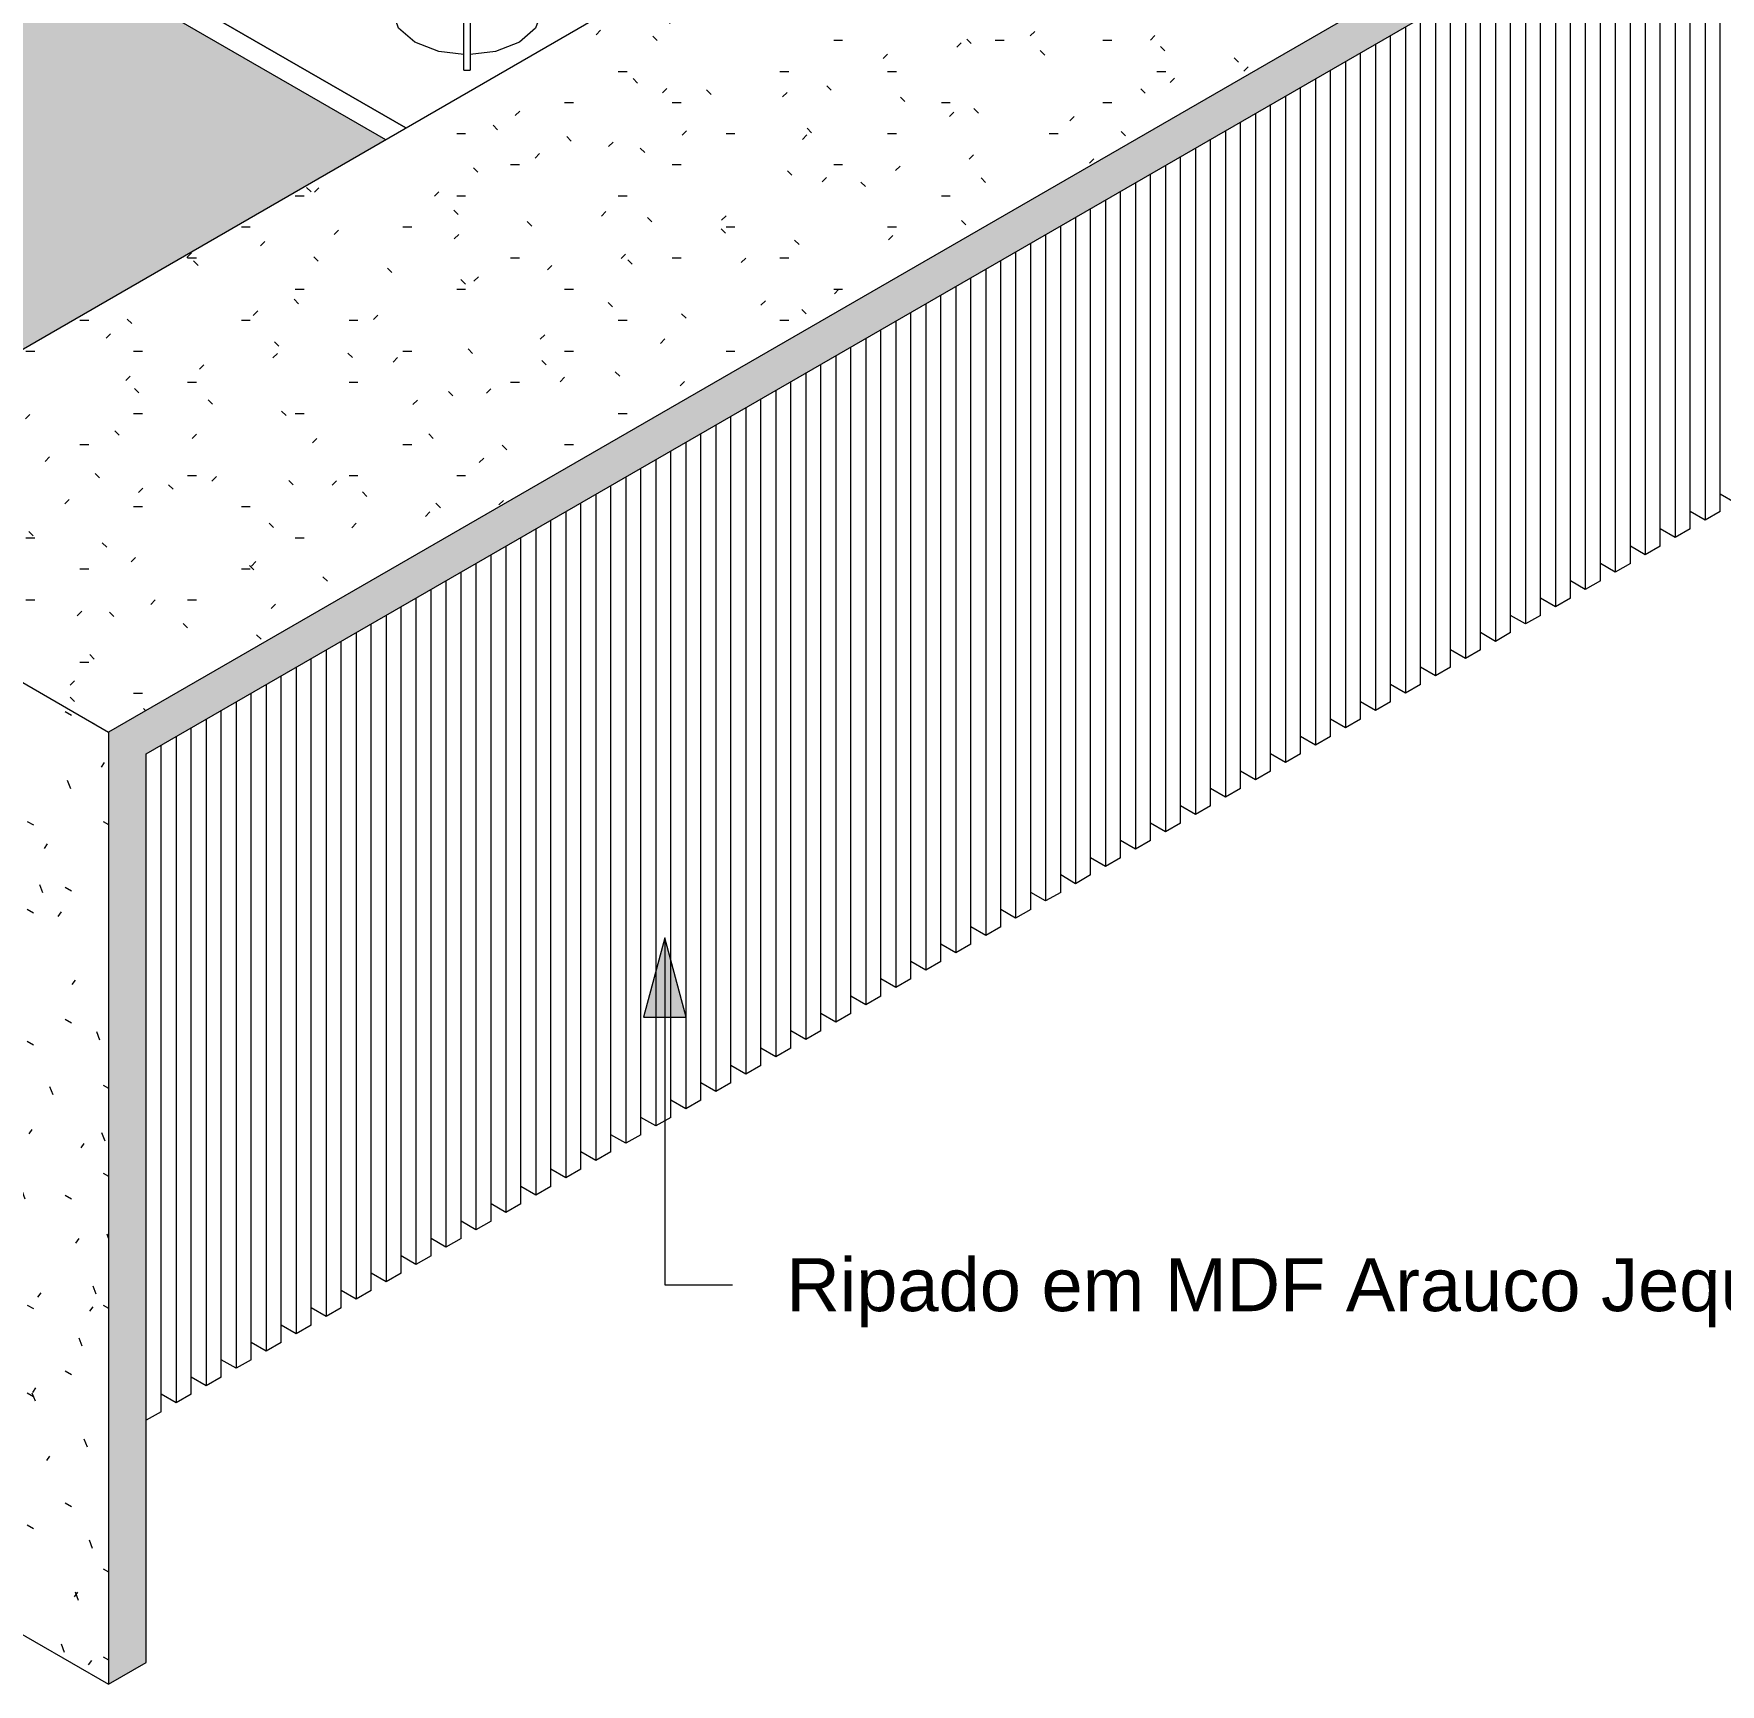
# Model space of a CAD drawing. Header units: millimetres. Extents: x -8593 to 4290, y -4897 to 11072.
# Drawn here: x -6940 to -5349, y 7040 to 8597 of the extents above; entities that cross this region are included whole.
import ezdxf

# ---------------------------------------------------------------- set-up
doc = ezdxf.new("R2010")
doc.units = ezdxf.units.MM
for name, color, linetype, lineweight in [('E-ELEC-EQPM', 71, 'Continuous', 9), ('G-ANNO-TEXT', 231, 'Continuous', 9), ('I-FURN', 30, 'Continuous', 9)]:
    doc.layers.add(name, color=color, linetype=linetype, lineweight=lineweight)
doc.styles.add('Arial', font='arial.ttf', dxfattribs={"height": 50})

# ---------------------------------------------------------------- blocks, each defined once
blk = doc.blocks.new('Cooktop a Gás 5 Bocas 1 - Único-4668279-VISTA 3D BANCADA COZINHA')
at = {"layer": 'E-ELEC-EQPM'}
for p, q in [((-6589.3, 8508.2), (-6912.4, 8694.7)), ((-6912.4, 8694.7), (-6589.3, 8508.2)), ((-6933.6, 8684.9), (-6608.4, 8497.1)), ((-6534.6, 8563.7), (-6534.6, 8593.6)), ((-6528.6, 8593.6), (-6528.6, 8563.7)), ((-6534.6, 8562.6), (-6528.6, 8562.6))]:
    blk.add_line(p, q, dxfattribs=at)
for points in [[(-6580.9, 8589.1, 0), (-6596.1, 8602.2, 0), (-6601.4, 8617.6, 0)], [(-6534.6, 8593.6, 0), (-6534.6, 8598.3, 0), (-6534.6, 8603, 0), (-6534.6, 8607.4, 0), (-6534.6, 8611.3, 0), (-6534.6, 8614.4, 0)], [(-6461.4, 8617.6, 0), (-6466.8, 8602.2, 0), (-6481.9, 8589.1, 0), (-6504.6, 8580.3, 0), (-6528.6, 8577.3, 0)], [(-6528.6, 8614.4, 0), (-6528.6, 8611.3, 0), (-6528.6, 8607.4, 0), (-6528.6, 8603, 0), (-6528.6, 8598.3, 0), (-6528.6, 8593.6, 0)], [(-6534.6, 8577.3, 0), (-6558.2, 8580.3, 0), (-6580.9, 8589.1, 0)], [(-6534.6, 8562.6, 0), (-6534.6, 8562.7, 0), (-6534.6, 8562.8, 0), (-6534.6, 8563.1, 0), (-6534.6, 8563.4, 0), (-6534.6, 8563.7, 0)], [(-6528.6, 8563.7, 0), (-6528.6, 8563.4, 0), (-6528.6, 8563.1, 0), (-6528.6, 8562.8, 0), (-6528.6, 8562.7, 0), (-6528.6, 8562.6, 0)]]:
    blk.add_polyline3d(points, dxfattribs=at)

msp = doc.modelspace()

# ---------------------------------------------------------------- hatches: boundary and pattern name
at = {"layer": 'G-ANNO-TEXT'}
msp.add_hatch(color=7, dxfattribs=at).paths.add_polyline_path([(-6344.8, 7744.2), (-6364.9, 7669.2), (-6324.7, 7669.2)])
at = {"layer": 'I-FURN'}
h = msp.add_hatch(dxfattribs=at)
h.set_pattern_fill('FP_1', color=256, style=0, pattern_type=2)
h.set_pattern_definition([(0, (-6795.318, 7822.987), (203.2, 29.329), [8.382, -144.018, 8.382, -144.018, -812.8]), (0, (-6795.318, 7822.987), (203.2, 29.329), [-304.8, 8.382, -296.418, 8.382, -144.018, -355.6]), (0, (-6795.318, 7822.987), (203.2, 29.329), [-762, 8.382, -93.218, 8.382, -245.618]), (135, (-6719.12, 7837.65), (-145.594, 86.93524), [5.927, -101.836, 5.927, -676.572]), (135, (-6719.12, 7837.65), (-145.594, 86.93524), [-113.69, -101.836, 5.927, -209.599, -359.21]), (135, (-6719.12, 7837.65), (-145.594, 86.93524), [-431.052, 5.927, -101.836, 5.927, -245.52]), (135, (-6719.12, 7837.65), (-145.594, 86.93524), [-544.742, -65.915, 5.927, -173.678]), (225, (-6693.72, 7896.31), (-57.60587, -116.2646), [5.927, -101.836, 5.927, -676.572]), (225, (-6693.72, 7896.31), (-57.60587, -116.2646), [-113.69, -101.836, 5.927, -209.599, -359.21]), (225, (-6693.72, 7896.31), (-57.60587, -116.2646), [-431.052, 5.927, -101.836, 5.927, -245.52]), (225, (-6693.72, 7896.31), (-57.60587, -116.2646), [-544.742, -65.915, 5.927, -173.678])])
h.paths.add_polyline_path([(-7223.1, 8019.7), (-7223.1, 8142.2), (-6608.4, 8497.1), (-6933.6, 8684.9), (-6324.7, 9036.5), (-5999.4, 8848.7), (-4861.4, 9505.8), (-5793.8, 10044.1), (-5793.8, 10035.1), (-5779.2, 10026.6), (-5776.9, 10022.8), (-5776.2, 10017.6), (-5776.9, 10011.5), (-5779.2, 10005), (-5783.7, 9997.8), (-5787.2, 9993.8), (-5792.1, 9990), (-5797.4, 9988.1), (-5801.4, 9988.1), (-5818.6, 9998.2), (-5821.3, 9999.6), (-5825.5, 10002), (-5825.7, 9991.3), (-5827.7, 9987.7), (-5831.9, 9984.4), (-5838.4, 9981.9), (-5845, 9980.8), (-5851.3, 9980.8), (-5858.2, 9982.1), (-5864.5, 9985), (-5868.1, 9988.1), (-5870, 9991.6), (-5870, 10088.1), (-5959, 10139.4), (-5991.6, 10120.3), (-5992.3, 10114), (-5998.6, 10110.3), (-6007.8, 10110.5), (-6008.8, 10111), (-6011.7, 10111), (-6013.3, 10111.5), (-6016.6, 10113.5), (-6019, 10115.7), (-6021.6, 10119.2), (-6022.9, 10121.9), (-6023.9, 10124.6), (-6024.5, 10128.6), (-6024.4, 10130.4), (-6024, 10131.7), (-6023.8, 10132.7), (-6022.3, 10135), (-6021.3, 10135.5), (-6020.5, 10135.9), (-6020.7, 10136.1), (-5987, 10155.6), (-6728.1, 10583.5), (-8135.3, 9771.1), (-7718.1, 9530.3), (-6728.1, 10101.8), (-5667.5, 9489.4), (-7718.1, 8305.5), (-7287.4, 8056.8)])
h.paths.add_polyline_path([(-5847.8, 9646.3), (-5860.8, 9647.3), (-5872.8, 9650.2), (-5883.2, 9654.8), (-6442, 9977.5), (-6449.7, 9983.3), (-6454.7, 9990.2), (-6456.4, 9997.7), (-6454.7, 10005.2), (-6449.7, 10012.1), (-6441.8, 10018.1), (-6236.7, 10136.5), (-6226.3, 10141.1), (-6214.3, 10144), (-6201.3, 10145), (-6188.4, 10144), (-6176.3, 10141.1), (-6166, 10136.5), (-5607.4, 9814), (-5599.4, 9808), (-5594.4, 9801.1), (-5592.7, 9793.6), (-5594.4, 9786.1), (-5599.4, 9779.1), (-5607.4, 9773.2), (-5812.4, 9654.8), (-5822.8, 9650.2), (-5834.9, 9647.3), (-5839.7, 9646.9)])
h.paths.add_polyline_path([(-5803.8, 10040.8), (-5803.8, 10049.9), (-5825.4, 10062.3), (-5825.6, 10054), (-5826.8, 10053.2), (-5826.7, 10052.6), (-5826.2, 10052.3), (-5824.6, 10052.9), (-5813.7, 10046.6), (-5803.8, 10040.8)])
h.paths.add_polyline_path([(-6015, 10133.8), (-6014.5, 10134.8), (-6014.9, 10134.2)])
h.paths.add_polyline_path([(-6014.3, 10135.1), (-6014.6, 10135.2), (-6014.3, 10135.1)])
h.paths.add_polyline_path([(-6002.8, 10141.7), (-6002.7, 10141.8), (-6002.8, 10141.7)])
h = msp.add_hatch(dxfattribs=at)
h.set_pattern_fill('FP_8', color=256, style=0, pattern_type=2)
h.set_pattern_definition([(0, (-6795.318, 7945.46), (203.2, 29.329), [8.382, -144.018, 8.382, -144.018, -812.8]), (0, (-6795.318, 7945.46), (203.2, 29.329), [-304.8, 8.382, -296.418, 8.382, -144.018, -355.6]), (0, (-6795.318, 7945.46), (203.2, 29.329), [-762, 8.382, -93.218, 8.382, -245.618]), (135, (-6719.12, 7960.126), (-145.594, 86.93524), [5.927, -101.836, 5.927, -676.572]), (135, (-6719.12, 7960.126), (-145.594, 86.93524), [-113.69, -101.836, 5.927, -209.599, -359.21]), (135, (-6719.12, 7960.126), (-145.594, 86.93524), [-431.052, 5.927, -101.836, 5.927, -245.52]), (135, (-6719.12, 7960.126), (-145.594, 86.93524), [-544.742, -65.915, 5.927, -173.678]), (225, (-6693.72, 8018.785), (-57.60587, -116.2646), [5.927, -101.836, 5.927, -676.572]), (225, (-6693.72, 8018.785), (-57.60587, -116.2646), [-113.69, -101.836, 5.927, -209.599, -359.21]), (225, (-6693.72, 8018.785), (-57.60587, -116.2646), [-431.052, 5.927, -101.836, 5.927, -245.52]), (225, (-6693.72, 8018.785), (-57.60587, -116.2646), [-544.742, -65.915, 5.927, -173.678])])
h.paths.add_polyline_path([(-6869.6, 7938.1), (-4394.7, 9367), (-4748.2, 9571.1), (-7223.1, 8142.2), (-6873.8, 7940.5)])
h = msp.add_hatch(dxfattribs=at)
h.set_pattern_fill('FP_13', color=256, style=0, pattern_type=2)
h.set_pattern_definition([(30, (-6826.057, 8954.413), (143.684, 124.434), [6.844, -117.59, 6.844, -781.239]), (30, (-6826.057, 8954.413), (143.684, 124.434), [-131.278, -117.59, 6.844, -242.024, -414.78]), (30, (-6826.057, 8954.413), (143.684, 124.434), [-497.736, 6.844, -117.59, 6.844, -283.502]), (30, (-6826.057, 8954.413), (143.684, 124.434), [-629.014, -76.112, 6.844, -200.546]), (125.104, (-6772.176, 9006.26), (-102.9507, 63.5061), [5.153, -88.544, 5.153, -588.261]), (125.104, (-6772.176, 9006.26), (-102.9507, 63.5061), [-98.85, -88.544, 5.153, -182.241, -312.324]), (125.104, (-6772.176, 9006.26), (-102.9507, 63.5061), [-374.788, 5.153, -88.544, 5.153, -213.473]), (125.104, (-6772.176, 9006.26), (-102.9507, 63.5061), [-473.639, -57.311, 5.153, -151.008]), (248.794, (-6754.215, 9099.586), (-40.73367, -187.94098), [8.193, -140.765, -943.402]), (248.794, (-6754.215, 9099.586), (-40.73367, -187.94098), [-148.958, 8.193, -140.765, -794.444]), (248.794, (-6754.215, 9099.586), (-40.73367, -187.94098), [-297.916, 8.193, -289.724, -496.527]), (248.794, (-6754.215, 9099.586), (-40.73367, -187.94098), [-595.833, 8.193, -140.765, -347.569]), (248.794, (-6754.215, 9099.586), (-40.73367, -187.94098), [-744.791, 8.193, -91.113, -248.264]), (248.794, (-6754.215, 9099.586), (-40.73367, -187.94098), [-844.096, 8.193, -240.071])])
h.paths.add_polyline_path([(-6869.6, 7039.9), (-6834.2, 7060.4), (-6834.2, 7917.7), (-4430, 9305.7), (-4430, 8448.4), (-4394.7, 8468.8), (-4394.7, 9367), (-6869.6, 7938.1), (-6869.6, 7229.2)])
h = msp.add_hatch(dxfattribs=at)
h.set_pattern_fill('FP_4', color=256, style=0, pattern_type=2)
h.set_pattern_definition([(330, (-6838.825, 8911.547), (143.684, -41.478), [6.844, -117.59, 6.844, -781.239]), (330, (-6838.825, 8911.547), (143.684, -41.478), [-131.278, -117.59, 6.844, -242.024, -414.78]), (330, (-6838.825, 8911.547), (143.684, -41.478), [-497.736, 6.844, -117.59, 6.844, -283.502]), (330, (-6838.825, 8911.547), (143.684, -41.478), [-629.014, -76.112, 6.844, -200.546]), (111.206, (-6784.943, 8901.178), (-102.95035, 182.3835), [8.193, -140.765, -943.402]), (111.206, (-6784.943, 8901.178), (-102.95035, 182.3835), [-148.958, 8.193, -140.765, -794.444]), (111.206, (-6784.943, 8901.178), (-102.95035, 182.3835), [-297.916, 8.193, -289.724, -496.527]), (111.206, (-6784.943, 8901.178), (-102.95035, 182.3835), [-595.833, 8.193, -140.765, -347.569]), (111.206, (-6784.943, 8901.178), (-102.95035, 182.3835), [-744.791, 8.193, -91.113, -248.264]), (111.206, (-6784.943, 8901.178), (-102.95035, 182.3835), [-844.096, 8.193, -240.071]), (234.896, (-6766.983, 8973.764), (-40.7338, -140.906), [5.153, -88.544, -593.415]), (234.896, (-6766.983, 8973.764), (-40.7338, -140.906), [-93.697, 5.153, -88.544, -499.718]), (234.896, (-6766.983, 8973.764), (-40.7338, -140.906), [-187.394, 5.153, -182.241, -312.324]), (234.896, (-6766.983, 8973.764), (-40.7338, -140.906), [-374.788, 5.153, -88.544, -218.626]), (234.896, (-6766.983, 8973.764), (-40.7338, -140.906), [-468.485, 5.153, -57.311, -156.162]), (234.896, (-6766.983, 8973.764), (-40.7338, -140.906), [-530.95, 5.153, -151.008])])
h.paths.add_polyline_path([(-6869.6, 7039.9), (-6869.6, 7938.1), (-7223.1, 8142.2), (-7223.1, 7244.1), (-7197.3, 7229.2)])

# ---------------------------------------------------------------- linework, layer by layer
at = {"layer": 'G-ANNO-TEXT', "color": 7}
for p, q in [((-6344.8, 7744.2), (-6364.9, 7669.2)), ((-6324.7, 7669.2), (-6344.8, 7744.2)), ((-6344.8, 7744.2), (-6344.8, 7416.9)), ((-6364.9, 7669.2), (-6324.7, 7669.2)), ((-6344.8, 7416.9), (-6281.1, 7416.9))]:
    msp.add_line(p, q, dxfattribs=at)
at = {"layer": 'I-FURN'}
for p, q in [((-7223.1, 8142.2), (-4748.2, 9571.1)), ((-4394.7, 9367), (-6869.6, 7938.1)), ((-6834.2, 7917.7), (-4430, 9305.7)), ((-5363.4, 8766.8), (-5363.4, 8138.1)), ((-5349.3, 8146.3), (-5349.3, 8775)), ((-5391.7, 8750.5), (-5391.7, 8121.8)), ((-5377.6, 8130), (-5377.6, 8758.7)), ((-5405.9, 8113.6), (-5405.9, 8742.3)), ((-5434.1, 8097.3), (-5434.1, 8726)), ((-5420, 8734.2), (-5420, 8105.5)), ((-5462.4, 8081), (-5462.4, 8709.7)), ((-5448.3, 8717.8), (-5448.3, 8089.1)), ((-5490.7, 8064.6), (-5490.7, 8693.3)), ((-5476.6, 8701.5), (-5476.6, 8072.8)), ((-5519, 8048.3), (-5519, 8677)), ((-5504.8, 8685.2), (-5504.8, 8056.5)), ((-5547.3, 8032), (-5547.3, 8660.7)), ((-5533.1, 8668.9), (-5533.1, 8040.2)), ((-5575.6, 8015.7), (-5575.6, 8644.4)), ((-5561.4, 8652.5), (-5561.4, 8023.8)), ((-5603.8, 7999.3), (-5603.8, 8628)), ((-5589.7, 8636.2), (-5589.7, 8007.5)), ((-5632.1, 7983), (-5632.1, 8611.7)), ((-5618, 8619.9), (-5618, 7991.2)), ((-5660.4, 7966.7), (-5660.4, 8595.4)), ((-5646.3, 8603.5), (-5646.3, 7974.8)), ((-5688.7, 7950.3), (-5688.7, 8579)), ((-5674.6, 8587.2), (-5674.6, 7958.5)), ((-5717, 7934), (-5717, 8562.7)), ((-5702.8, 8570.9), (-5702.8, 7942.2)), ((-5745.3, 7917.7), (-5745.3, 8546.4)), ((-5731.1, 8554.5), (-5731.1, 7925.8)), ((-5773.5, 7901.3), (-5773.5, 8530.1)), ((-5759.4, 8538.2), (-5759.4, 7909.5)), ((-5801.8, 7885), (-5801.8, 8513.7)), ((-5787.7, 8521.9), (-5787.7, 7893.2)), ((-5830.1, 7868.7), (-5830.1, 8497.4)), ((-5816, 8505.6), (-5816, 7876.9)), ((-5858.4, 7852.4), (-5858.4, 8481.1)), ((-5844.3, 8489.2), (-5844.3, 7860.5)), ((-5886.7, 7836), (-5886.7, 8464.7)), ((-5872.5, 8472.9), (-5872.5, 7844.2)), ((-5915, 7819.7), (-5915, 8448.4)), ((-5900.8, 8456.6), (-5900.8, 7827.9)), ((-5929.1, 8440.2), (-5929.1, 7811.5)), ((-5957.4, 8423.9), (-5957.4, 7795.2)), ((-5943.3, 7803.4), (-5943.3, 8432.1)), ((-5985.7, 8407.6), (-5985.7, 7778.9)), ((-5971.5, 7787), (-5971.5, 8415.7)), ((-6014, 8391.2), (-6014, 7762.5)), ((-5999.8, 7770.7), (-5999.8, 8399.4)), ((-6042.2, 8374.9), (-6042.2, 7746.2)), ((-6028.1, 7754.4), (-6028.1, 8383.1)), ((-6070.5, 8358.6), (-6070.5, 7729.9)), ((-6056.4, 7738), (-6056.4, 8366.8)), ((-6098.8, 8342.3), (-6098.8, 7713.6)), ((-6084.7, 7721.7), (-6084.7, 8350.4)), ((-6127.1, 8325.9), (-6127.1, 7697.2)), ((-6113, 7705.4), (-6113, 8334.1)), ((-6155.4, 8309.6), (-6155.4, 7680.9)), ((-6141.2, 7689.1), (-6141.2, 8317.8)), ((-6183.7, 8293.3), (-6183.7, 7664.6)), ((-6169.5, 7672.7), (-6169.5, 8301.4)), ((-6212, 8276.9), (-6212, 7648.2)), ((-6197.8, 7656.4), (-6197.8, 8285.1)), ((-6240.2, 8260.6), (-6240.2, 7631.9)), ((-6226.1, 7640.1), (-6226.1, 8268.8)), ((-6268.5, 8244.3), (-6268.5, 7615.6)), ((-6254.4, 7623.7), (-6254.4, 8252.4)), ((-6296.8, 8227.9), (-6296.8, 7599.2)), ((-6282.7, 7607.4), (-6282.7, 8236.1)), ((-6325.1, 8211.6), (-6325.1, 7582.9)), ((-6310.9, 7591.1), (-6310.9, 8219.8)), ((-6353.4, 8195.3), (-6353.4, 7566.6)), ((-6339.2, 7574.7), (-6339.2, 8203.5)), ((-6381.7, 8179), (-6381.7, 7550.3)), ((-6367.5, 7558.4), (-6367.5, 8187.1)), ((-6409.9, 8162.6), (-6409.9, 7533.9)), ((-6395.8, 7542.1), (-6395.8, 8170.8)), ((-5335.1, 8154.5), (-5349.3, 8162.6)), ((-6438.2, 8146.3), (-6438.2, 7517.6)), ((-6424.1, 7525.8), (-6424.1, 8154.5)), ((-5363.4, 8138.1), (-5377.6, 8146.3)), ((-5349.3, 8146.3), (-5363.4, 8138.1)), ((-7223.1, 8142.2), (-6869.6, 7938.1)), ((-6466.5, 8130), (-6466.5, 7501.3)), ((-6452.4, 7509.4), (-6452.4, 8138.1)), ((-5391.7, 8121.8), (-5405.9, 8130)), ((-5377.6, 8130), (-5391.7, 8121.8)), ((-6480.7, 7493.1), (-6480.7, 8121.8)), ((-6508.9, 7476.8), (-6508.9, 8105.5)), ((-6494.8, 8113.6), (-6494.8, 7484.9)), ((-5420, 8105.5), (-5434.1, 8113.6)), ((-5405.9, 8113.6), (-5420, 8105.5)), ((-6537.2, 7460.4), (-6537.2, 8089.1)), ((-6523.1, 8097.3), (-6523.1, 7468.6)), ((-5448.3, 8089.1), (-5462.4, 8097.3)), ((-5434.1, 8097.3), (-5448.3, 8089.1)), ((-6565.5, 7444.1), (-6565.5, 8072.8)), ((-6551.4, 8081), (-6551.4, 7452.3)), ((-5476.6, 8072.8), (-5490.7, 8081)), ((-5462.4, 8081), (-5476.6, 8072.8)), ((-6593.8, 7427.8), (-6593.8, 8056.5)), ((-6579.7, 8064.6), (-6579.7, 7435.9)), ((-5504.8, 8056.5), (-5519, 8064.6)), ((-5490.7, 8064.6), (-5504.8, 8056.5)), ((-6622.1, 7411.5), (-6622.1, 8040.2)), ((-6607.9, 8048.3), (-6607.9, 7419.6)), ((-5533.1, 8040.2), (-5547.3, 8048.3)), ((-5519, 8048.3), (-5533.1, 8040.2)), ((-6650.4, 7395.1), (-6650.4, 8023.8)), ((-6636.2, 8032), (-6636.2, 7403.3)), ((-5561.4, 8023.8), (-5575.6, 8032)), ((-5547.3, 8032), (-5561.4, 8023.8)), ((-6678.6, 7378.8), (-6678.6, 8007.5)), ((-6664.5, 8015.7), (-6664.5, 7387)), ((-5589.7, 8007.5), (-5603.8, 8015.7)), ((-5575.6, 8015.7), (-5589.7, 8007.5)), ((-6706.9, 7362.5), (-6706.9, 7991.2)), ((-6692.8, 7999.3), (-6692.8, 7370.6)), ((-5618, 7991.2), (-5632.1, 7999.3)), ((-5603.8, 7999.3), (-5618, 7991.2)), ((-6735.2, 7346.1), (-6735.2, 7974.8)), ((-6721.1, 7983), (-6721.1, 7354.3)), ((-5646.3, 7974.8), (-5660.4, 7983)), ((-5632.1, 7983), (-5646.3, 7974.8)), ((-6763.5, 7329.8), (-6763.5, 7958.5)), ((-6749.4, 7966.7), (-6749.4, 7338)), ((-5674.6, 7958.5), (-5688.7, 7966.7)), ((-5660.4, 7966.7), (-5674.6, 7958.5)), ((-6791.8, 7313.5), (-6791.8, 7942.2)), ((-6777.6, 7950.3), (-6777.6, 7321.6)), ((-5702.8, 7942.2), (-5717, 7950.3)), ((-5688.7, 7950.3), (-5702.8, 7942.2)), ((-6869.6, 7938.1), (-6869.6, 7039.9)), ((-6820.1, 7297.1), (-6820.1, 7925.8)), ((-6805.9, 7934), (-6805.9, 7305.3)), ((-5731.1, 7925.8), (-5745.3, 7934)), ((-5717, 7934), (-5731.1, 7925.8)), ((-6834.2, 7060.4), (-6834.2, 7917.7)), ((-5759.4, 7909.5), (-5773.5, 7917.7)), ((-5745.3, 7917.7), (-5759.4, 7909.5)), ((-5787.7, 7893.2), (-5801.8, 7901.3)), ((-5773.5, 7901.3), (-5787.7, 7893.2)), ((-5816, 7876.9), (-5830.1, 7885)), ((-5801.8, 7885), (-5816, 7876.9)), ((-5844.3, 7860.5), (-5858.4, 7868.7)), ((-5830.1, 7868.7), (-5844.3, 7860.5)), ((-5872.5, 7844.2), (-5886.7, 7852.4)), ((-5858.4, 7852.4), (-5872.5, 7844.2)), ((-5900.8, 7827.9), (-5915, 7836)), ((-5886.7, 7836), (-5900.8, 7827.9)), ((-5929.1, 7811.5), (-5943.3, 7819.7)), ((-5915, 7819.7), (-5929.1, 7811.5)), ((-5957.4, 7795.2), (-5971.5, 7803.4)), ((-5943.3, 7803.4), (-5957.4, 7795.2)), ((-5985.7, 7778.9), (-5999.8, 7787)), ((-5971.5, 7787), (-5985.7, 7778.9)), ((-6014, 7762.5), (-6028.1, 7770.7)), ((-5999.8, 7770.7), (-6014, 7762.5)), ((-6042.2, 7746.2), (-6056.4, 7754.4)), ((-6028.1, 7754.4), (-6042.2, 7746.2)), ((-6070.5, 7729.9), (-6084.7, 7738)), ((-6056.4, 7738), (-6070.5, 7729.9)), ((-6098.8, 7713.6), (-6113, 7721.7)), ((-6084.7, 7721.7), (-6098.8, 7713.6)), ((-6127.1, 7697.2), (-6141.2, 7705.4)), ((-6113, 7705.4), (-6127.1, 7697.2)), ((-6155.4, 7680.9), (-6169.5, 7689.1)), ((-6141.2, 7689.1), (-6155.4, 7680.9)), ((-6183.7, 7664.6), (-6197.8, 7672.7)), ((-6169.5, 7672.7), (-6183.7, 7664.6)), ((-6212, 7648.2), (-6226.1, 7656.4)), ((-6197.8, 7656.4), (-6212, 7648.2)), ((-6240.2, 7631.9), (-6254.4, 7640.1)), ((-6226.1, 7640.1), (-6240.2, 7631.9)), ((-6268.5, 7615.6), (-6282.7, 7623.7)), ((-6254.4, 7623.7), (-6268.5, 7615.6)), ((-6296.8, 7599.2), (-6310.9, 7607.4)), ((-6282.7, 7607.4), (-6296.8, 7599.2)), ((-6325.1, 7582.9), (-6339.2, 7591.1)), ((-6310.9, 7591.1), (-6325.1, 7582.9)), ((-6353.4, 7566.6), (-6367.5, 7574.7)), ((-6339.2, 7574.7), (-6353.4, 7566.6)), ((-6381.7, 7550.3), (-6395.8, 7558.4)), ((-6367.5, 7558.4), (-6381.7, 7550.3)), ((-6409.9, 7533.9), (-6424.1, 7542.1)), ((-6395.8, 7542.1), (-6409.9, 7533.9)), ((-6438.2, 7517.6), (-6452.4, 7525.8)), ((-6424.1, 7525.8), (-6438.2, 7517.6)), ((-6466.5, 7501.3), (-6480.7, 7509.4)), ((-6452.4, 7509.4), (-6466.5, 7501.3)), ((-6494.8, 7484.9), (-6508.9, 7493.1)), ((-6480.7, 7493.1), (-6494.8, 7484.9)), ((-6523.1, 7468.6), (-6537.2, 7476.8)), ((-6508.9, 7476.8), (-6523.1, 7468.6)), ((-6551.4, 7452.3), (-6565.5, 7460.4)), ((-6537.2, 7460.4), (-6551.4, 7452.3)), ((-6579.7, 7435.9), (-6593.8, 7444.1)), ((-6565.5, 7444.1), (-6579.7, 7435.9)), ((-6607.9, 7419.6), (-6622.1, 7427.8)), ((-6593.8, 7427.8), (-6607.9, 7419.6)), ((-6636.2, 7403.3), (-6650.4, 7411.5)), ((-6622.1, 7411.5), (-6636.2, 7403.3)), ((-6664.5, 7387), (-6678.6, 7395.1)), ((-6650.4, 7395.1), (-6664.5, 7387)), ((-6692.8, 7370.6), (-6706.9, 7378.8)), ((-6678.6, 7378.8), (-6692.8, 7370.6)), ((-6721.1, 7354.3), (-6735.2, 7362.5)), ((-6706.9, 7362.5), (-6721.1, 7354.3)), ((-6749.4, 7338), (-6763.5, 7346.1)), ((-6735.2, 7346.1), (-6749.4, 7338)), ((-6777.6, 7321.6), (-6791.8, 7329.8)), ((-6763.5, 7329.8), (-6777.6, 7321.6)), ((-6805.9, 7305.3), (-6820.1, 7313.5)), ((-6791.8, 7313.5), (-6805.9, 7305.3)), ((-6820.1, 7297.1), (-6834.2, 7289)), ((-7223.1, 7244.1), (-6869.6, 7039.9)), ((-6869.6, 7039.9), (-6834.2, 7060.4))]:
    msp.add_line(p, q, dxfattribs=at)

# ---------------------------------------------------------------- block references
at = {"layer": 'E-ELEC-EQPM'}
msp.add_blockref('Cooktop a Gás 5 Bocas 1 - Único-4668279-VISTA 3D BANCADA COZINHA', (0, 0), dxfattribs=at)

# ---------------------------------------------------------------- texts
at = {"layer": 'G-ANNO-TEXT', "color": 7, "insert": (-6230.3, 7441.9), "char_height": 50, "width": 1298.734, "attachment_point": 1, "style": 'Arial'}
msp.add_mtext('Ripado em MDF Arauco Jequitibá', dxfattribs=at)

doc.saveas('drawing.dxf')
